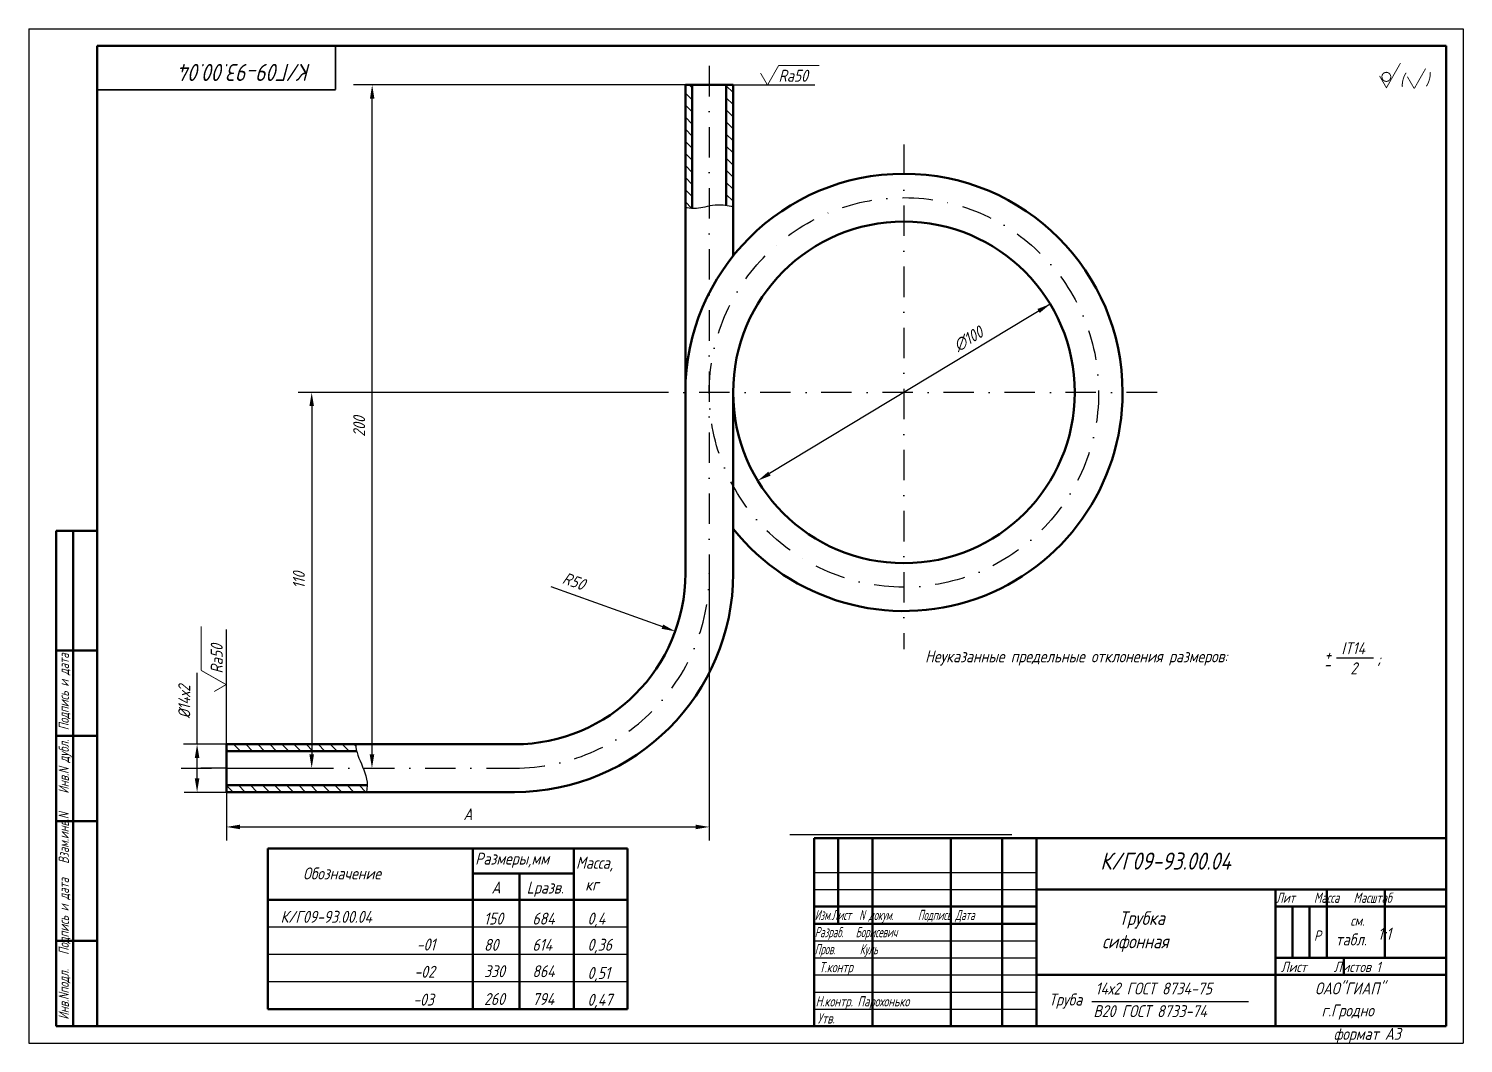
# Model space of a CAD drawing. Header units: inches. Extents: x 2365 to 4303, y 140 to 737.
# Drawn here: x 2805.9 to 3225.9, y 437.9 to 734.9 of the extents above; entities that cross this region are included whole.
import ezdxf

# ---------------------------------------------------------------- set-up
doc = ezdxf.new("R2010")
doc.units = ezdxf.units.IN
doc.header["$LTSCALE"] = 0.7
doc.header["$MEASUREMENT"] = 0
doc.linetypes.add('DASHDOT', pattern=[25.4, 12.7, -6.35, 0, -6.35])
doc.linetypes.add('HIDDEN', pattern=[9.525, 6.35, -3.175])
doc.styles.add('ROMANC', font='romanc', dxfattribs={"width": 0.8, "oblique": 15, "height": 3.5})
doc.styles.get("Standard").update_dxf_attribs({"font": 'romand.shx', "width": 0.8, "oblique": 15, "height": 3.5})
doc.dimstyles.get("Standard").update_dxf_attribs({"dimtxt": 3.5, "dimasz": 4, "dimexe": 4, "dimexo": 0, "dimgap": 2, "dimtad": 1, "dimdec": 0, "dimdsep": 46, "dimtxsty": 'Standard', "dimcen": 0.09, "dimadec": 0, "dimazin": 0, "dimtfac": 1, "dimtdec": 0, "dimtmove": 0, "dimatfit": 3, "dimfxl": 0, "dimtolj": 1, "dimtzin": 0, "dimlwd": 25, "dimlwe": 25, "dimarcsym": 0})

# ---------------------------------------------------------------- blocks, each defined once
blk = doc.blocks.new('*D134')
at = {"color": 0, "lineweight": 25}
blk.add_line((2958.77, 571.61), (2991.43, 559.86), dxfattribs=at)
blk.add_solid([(2991.66, 560.48), (2991.2, 559.23), (2995.19, 558.5)], dxfattribs=at)
at = {"layer": 'DEFPOINTS', "color": 0, "lineweight": 25}
for p in [(2948.15, 575.44), (2995.19, 558.5)]:
    blk.add_point(p, dxfattribs=at)
at = {"color": 0, "lineweight": 25, "insert": (2965.54, 573.16), "char_height": 3.5, "attachment_point": 5, "rotation": 340.2011}
blk.add_mtext('\\A1;R50', dxfattribs=at)
blk = doc.blocks.new('*D136')
at = {"color": 0, "lineweight": 25}
for p, q in [((3005.15, 575.44), (3005.15, 497.23)), ((2863.8, 511.44), (2863.8, 497.23)), ((2867.8, 501.23), (3001.15, 501.23))]:
    blk.add_line(p, q, dxfattribs=at)
for points in [[(2867.8, 501.9), (2867.8, 500.56), (2863.8, 501.23)], [(3001.15, 501.9), (3001.15, 500.56), (3005.15, 501.23)]]:
    blk.add_solid(points, dxfattribs=at)
at = {"layer": 'DEFPOINTS', "color": 0, "lineweight": 25}
for p in [(3005.15, 575.44), (2863.8, 511.44), (3005.15, 501.23)]:
    blk.add_point(p, dxfattribs=at)
at = {"color": 0, "lineweight": 25, "insert": (2934.48, 504.98), "char_height": 3.5, "attachment_point": 5}
blk.add_mtext('\\A1;А', dxfattribs=at)
blk = doc.blocks.new('*D137')
at = {"color": 0, "lineweight": 25}
for p, q in [((2989.07, 628.44), (2884.76, 628.44)), ((2888.76, 624.44), (2888.76, 522.44)), ((2863.8, 518.44), (2892.76, 518.44))]:
    blk.add_line(p, q, dxfattribs=at)
for points in [[(2888.1, 624.44), (2889.43, 624.44), (2888.76, 628.44)], [(2888.1, 522.44), (2889.43, 522.44), (2888.76, 518.44)]]:
    blk.add_solid(points, dxfattribs=at)
at = {"layer": 'DEFPOINTS', "color": 0, "lineweight": 25}
for p in [(2989.07, 628.44), (2863.8, 518.44), (2888.76, 518.44)]:
    blk.add_point(p, dxfattribs=at)
at = {"color": 0, "lineweight": 25, "insert": (2885.01, 573.44), "char_height": 3.5, "attachment_point": 5, "rotation": 90}
blk.add_mtext('\\A1;110', dxfattribs=at)

msp = doc.modelspace()

# ---------------------------------------------------------------- hatches: boundary and pattern name
at = {"lineweight": 25}
h = msp.add_hatch(dxfattribs=at)
h.set_pattern_fill('ANSI31', color=256, scale=20, angle=90, style=0)
h.set_pattern_definition([(135, (-1991.9953, -594.1265), (-1.767767, -1.767767), [])])
h.paths.add_polyline_path([(3000.15, 718.44), (2998.15, 718.44), (2998.15, 682.69, 0.005854), (2998.58, 682.6, 0.039188), (3000.15, 682.39)])
h.paths.add_polyline_path([(3012.15, 718.44), (3010.15, 718.44), (3010.15, 683.22, -0.02754), (3011.54, 682.92, -0.007414), (3012.15, 682.74)])
h = msp.add_hatch(dxfattribs=at)
h.set_pattern_fill('ANSI31', color=256, scale=20, angle=90, style=0)
h.set_pattern_definition([(135, (-1911.8108, -594.1265), (-1.767767, -1.767767), [])])
edge = h.paths.add_edge_path()
edge.add_spline(control_points=[(2901.92, 523.44), (2901.76, 524.11), (2901.67, 524.78), (2901.69, 525.44)], knot_values=[16.89827, 16.89827, 16.89827, 16.89827, 19.106376, 19.106376, 19.106376, 19.106376], degree=3, periodic=0)
edge.add_line((2901.69, 525.44), (2863.8, 525.44))
edge.add_line((2863.8, 525.44), (2863.8, 523.44))
edge.add_line((2863.8, 523.44), (2901.92, 523.44))
edge = h.paths.add_edge_path()
edge.add_spline(control_points=[(2904.76, 511.44), (2904.94, 512.11), (2905.01, 512.78), (2905.02, 513.44)], knot_values=[29.152697, 29.152697, 29.152697, 29.152697, 30.972982, 30.972982, 30.972982, 30.972982], degree=3, periodic=0)
edge.add_line((2905.02, 513.44), (2863.8, 513.44))
edge.add_line((2863.8, 513.44), (2863.8, 511.44))
edge.add_line((2863.8, 511.44), (2904.76, 511.44))

# ---------------------------------------------------------------- linework, layer by layer
for p, q in [((2805.91, 734.9), (2805.91, 437.9)), ((2805.91, 734.9), (3225.91, 734.9)), ((3225.91, 734.9), (3225.91, 437.9)), ((3012.15, 718.44), (2998.15, 718.44)), ((2998.15, 718.44), (2998.15, 682.39)), ((3012.15, 718.44), (2998.15, 718.44)), ((2998.15, 718.44), (3012.15, 718.44)), ((3012.15, 718.44), (3012.15, 710.08)), ((3012.15, 690.08), (3012.15, 668.39)), ((2805.91, 437.9), (3225.91, 437.9))]:
    msp.add_line(p, q)
at = {"lineweight": 50}
for p, q in [((2825.91, 729.9), (2825.91, 442.9)), ((2825.91, 729.9), (3220.91, 729.9)), ((3220.91, 729.9), (3220.91, 442.9)), ((2998.15, 718.44), (2998.15, 628.44)), ((2998.15, 718.44), (3012.15, 718.44)), ((3000.15, 718.44), (3000.15, 682.39)), ((3010.15, 718.44), (3010.15, 683.22)), ((3012.15, 718.44), (3012.15, 668.39)), ((2998.15, 628.44), (2998.15, 575.44)), ((3012.15, 628.44), (3012.15, 575.44)), ((2813.91, 587.9), (2813.91, 442.9)), ((2813.91, 587.9), (2825.91, 587.9)), ((2818.91, 587.9), (2818.91, 442.9)), ((2813.91, 552.9), (2825.91, 552.9)), ((2813.91, 527.9), (2825.91, 527.9)), ((2863.8, 525.44), (2916.98, 525.44)), ((2863.8, 525.44), (2948.15, 525.44)), ((2863.8, 523.44), (2901.92, 523.44)), ((2863.8, 513.44), (2905.02, 513.44)), ((2863.8, 511.44), (2920.05, 511.44)), ((2863.8, 511.44), (2948.15, 511.44)), ((2813.91, 502.9), (2825.91, 502.9)), ((3035.91, 497.9), (3035.91, 442.9)), ((3035.91, 497.9), (3220.91, 497.9)), ((3042.91, 497.9), (3042.91, 472.9)), ((3052.91, 497.9), (3052.91, 442.9)), ((3075.91, 497.9), (3075.91, 442.9)), ((3090.91, 497.9), (3090.91, 442.9)), ((3100.91, 497.9), (3100.91, 442.9)), ((2875.93, 494.93), (2875.93, 447.93)), ((2981.2, 494.93), (2875.93, 494.93)), ((2935.93, 494.93), (2935.93, 447.93)), ((2965.46, 494.93), (2965.46, 447.93)), ((2981.2, 494.93), (2981.2, 447.93)), ((2935.93, 487.63), (2965.46, 487.63)), ((2949.63, 487.63), (2949.63, 447.93)), ((2981.2, 479.93), (2875.93, 479.93)), ((3170.91, 482.9), (3170.91, 442.9)), ((3185.91, 482.9), (3185.91, 462.9)), ((3202.91, 482.9), (3202.91, 462.9)), ((3035.91, 477.9), (3100.91, 477.9)), ((3170.91, 477.9), (3220.91, 477.9)), ((3175.91, 477.9), (3175.91, 462.9)), ((3180.91, 477.9), (3180.91, 462.9)), ((3035.91, 472.9), (3100.91, 472.9)), ((2813.91, 467.9), (2825.91, 467.9)), ((3170.91, 462.9), (3220.91, 462.9)), ((3190.91, 462.9), (3190.91, 457.9)), ((2981.2, 447.93), (2875.93, 447.93)), ((2813.91, 442.9), (3220.91, 442.9))]:
    msp.add_line(p, q, dxfattribs=at)
at = {"linetype": 'DASHDOT'}
for p, q in [((3005.15, 723.98), (3005.15, 575.44)), ((3062.15, 701), (3062.15, 553.29)), ((2850.5, 518.44), (2948.15, 518.44))]:
    msp.add_line(p, q, dxfattribs=at)
at = {"lineweight": 25}
for p, q in [((2998.15, 718.44), (2900.99, 718.44)), ((3012.15, 718.44), (3036.04, 718.44)), ((2906.41, 714.44), (2906.41, 522.44)), ((3104.94, 654.29), (3022.78, 604.65)), ((2863.8, 525.44), (2863.8, 558.98)), ((3188.78, 550.77), (3199.61, 550.77)), ((2855.21, 525.44), (2855.21, 546.33)), ((2863.8, 525.44), (2851.21, 525.44)), ((2855.21, 515.44), (2855.21, 521.44)), ((2863.8, 518.44), (2856.27, 518.44)), ((2851.44, 511.44), (2863.8, 511.44)), ((3028.72, 498.98), (3093.72, 498.98)), ((3035.91, 487.9), (3100.91, 487.9)), ((3035.91, 482.9), (3100.91, 482.9)), ((2981.2, 471.93), (2875.93, 471.93)), ((3035.91, 467.9), (3100.91, 467.9)), ((2981.2, 463.93), (2875.93, 463.93)), ((3035.91, 462.9), (3100.91, 462.9)), ((3035.91, 457.9), (3100.91, 457.9)), ((2981.2, 455.93), (2875.93, 455.93)), ((3035.91, 452.9), (3100.91, 452.9)), ((3117.16, 450.16), (3163, 450.16)), ((3035.91, 447.9), (3100.91, 447.9))]:
    msp.add_line(p, q, dxfattribs=at)
at = {"linetype": 'HIDDEN', "lineweight": 25}
for p, q in [((2998.15, 709.94), (2998.15, 690.17)), ((3012.15, 710.16), (3012.15, 689.59))]:
    msp.add_line(p, q, dxfattribs=at)
at = {"color": 0, "linetype": 'DASHDOT'}
msp.add_line((3136.24, 628.44), (2989.07, 628.44), dxfattribs=at)
at = {"linetype": 'Continuous', "lineweight": 50}
msp.add_line((2863.8, 525.44), (2863.8, 511.44), dxfattribs=at)
at = {"color": 1, "lineweight": 50}
for p, q in [((3100.91, 482.9), (3220.91, 482.9)), ((3100.91, 457.9), (3220.91, 457.9))]:
    msp.add_line(p, q, dxfattribs=at)
for points, const_width in [([(2895.76, 717.01), (2895.76, 730.01)], 0.5), ([(3022.21, 718.39), (3025.47, 724.14)], 0.25), ([(3025.47, 724.14), (3037.4, 724.14)], 0.3), ([(3203.35, 717.5), (3207.52, 724.84)], 0.25), ([(3211.55, 717.37), (3214.89, 723.25)], 0.25), ([(3020.17, 721.89), (3022.21, 718.39)], 0.25), ([(3201.4, 721.06), (3203.43, 717.56)], 0.25), ([(3209.52, 720.87), (3211.55, 717.37)], 0.25), ([(2825.76, 717.01), (2895.76, 717.01)], 0.5), ([(2856.37, 547.07), (2856.37, 559.94)], 0.3), ([(2863.71, 542.9), (2856.37, 547.07)], 0.25), ([(2860.21, 540.87), (2863.71, 542.9)], 0.25)]:
    msp.add_lwpolyline(points, dxfattribs=dict(const_width=const_width))
at = {"const_width": 0.3}
for points in [[(3204.65, 720.81, 1.02775), (3202.09, 720.81, 1.02775)], [(3204.66, 720.79, -1.02775), (3202.1, 720.79, -1.02775)]]:
    msp.add_lwpolyline(points, format="xyb", dxfattribs=at)
msp.add_lwpolyline([(2998.15, 682.69, 0.005854), (2998.58, 682.6, 0.069654), (3001.38, 682.4, 0.045006), (3003.91, 682.8, -0.037919), (3006.9, 683.31, -0.090658), (3011.54, 682.92, -0.007414), (3012.15, 682.74)], format="xyb")
at = {"linetype": 'DASHDOT'}
msp.add_circle((3062.15, 628.44), 57, dxfattribs=at)
at = {"lineweight": 50}
for centre, radius, start, end in [((3062.15, 628.44), 64, 0, 180), ((3062.15, 628.44), 50, 0, 180), ((3062.15, 628.44), 50, 180, 0), ((3062.15, 628.44), 64, 218.6248, 0), ((2948.15, 575.44), 50, 270, 0), ((2948.15, 575.44), 64, 270, 0)]:
    msp.add_arc(centre, radius, start, end, dxfattribs=at)
at = {"linetype": 'DASHDOT', "lineweight": 25}
msp.add_arc((2948.15, 575.44), 57, 270, 0, dxfattribs=at)
at = {"lineweight": 25}
msp.add_open_spline([(2901.69, 525.44), (2901.52, 521.25), (2906.14, 516.68), (2904.76, 511.44)], degree=3, dxfattribs=at)
for points in [[(2905.81, 714.42), (2907.14, 714.42), (2906.47, 718.42)], [(3022.43, 605.22), (3023.12, 604.08), (3019.35, 602.58)], [(2854.54, 521.44), (2855.88, 521.44), (2855.21, 525.44)], [(2905.74, 522.44), (2907.08, 522.44), (2906.41, 518.44)], [(2854.54, 515.44), (2855.88, 515.44), (2855.21, 511.44)]]:
    msp.add_solid(points, dxfattribs=at)
at = {"color": 0, "linetype": 'ByBlock'}
msp.add_solid([(3101.89, 651.69), (3101.22, 652.85), (3105.01, 654.29)], dxfattribs=at)
at = {"layer": 'DEFPOINTS', "color": 0, "linetype": 'ByBlock'}
for p in [(3036.03, 718.01), (2864.09, 556.72)]:
    msp.add_point(p, dxfattribs=at)

# ---------------------------------------------------------------- texts
at = {"style": 'ROMANC', "oblique": 15, "width": 0.8}
for s, p in [('(', (3207.37, 718.2)), (')', (3214.86, 718.33))]:
    msp.add_text(s, height=3.5, dxfattribs=at).set_placement(p)
at = {"lineweight": 35, "insert": (2888.64, 719.59), "char_height": 5, "width": 116.2188, "attachment_point": 1, "rotation": 180}
msp.add_mtext('К/Г09-93.00.04 ', dxfattribs=at)
at = {"lineweight": 25, "attachment_point": 1}
for s, insert, char_height, width in [('Ra50', (3025.45, 722.88), 3.5, 29.1251), ('IT14', (3190.23, 555.29), 3.5, 19.7907), (' Неуказанные предельные отклонения размеров:  ', (3066.49, 552.91), 3.5, 158.004), ('+', (3185.28, 553.47), 3.5, 4.3989), (';', (3200.67, 552.14), 3.5, 9.0235), ('-', (3185.05, 550.54), 3.5, 6.6548), ('2', (3192.84, 549.42), 3.5, 17.1446), ('Размеры,мм', (2936.62, 493.7), 3.5, 29.284), ('Масса,', (2966.14, 492.5), 3.5, 17.2362), ('Обозначение', (2886.22, 489.37), 3.5, 58.6773), ('A', (2941.4, 485.24), 3.5, 17.2362), ('Lразв.', (2951.71, 485.22), 3.5, 12.8565), ('кг', (2968.84, 486.11), 3.5, 13.5412), ('{\\W0.7;Лит    Масса   Масштаб}', (3171.11, 482.01), 3, 48.3624), (' К/Г09-93.00.04', (2877.79, 476.67), 3.5, 78.6431), ('150', (2939.21, 476.15), 3.5, 9.7097), ('684', (2953.37, 476.15), 3.5, 9.7097), ('0,4', (2969.5, 476.15), 3.5, 9.7097), ('{\\W0.6; Изм.Лист  N докум.      Подпись Дата\\P Разраб.   Борисевич\\P Пров.      Куль}', (3034.83, 476.95), 3, 75.9719), ('Р', (3182.19, 470.93), 3, 4.7355), ('см.', (3192.82, 475.29), 3, 4.7355), ('      1:1', (3189.76, 471.73), 3.5, 30.5998), (' -01', (2917.64, 468.55), 3.5, 78.6431), ('80', (2939.21, 468.47), 3.5, 9.7097), ('614', (2953.37, 468.47), 3.5, 9.7097), ('0,36', (2969.5, 468.5), 3.5, 9.7097), ('табл.', (3188.54, 470.04), 3.5, 13.8568), (' -02', (2916.96, 460.59), 3.5, 78.6431), ('330', (2939.21, 460.75), 3.5, 9.7097), ('864', (2953.37, 460.75), 3.5, 9.7097), ('0,51', (2969.5, 460.23), 3.5, 9.7097), ('{\\W0.7;Т.контр}', (3037.34, 461.69), 3, 65.7648), ('Лист     Листов 1', (3172.52, 461.76), 3, 49.4707), ('14х2 ГОСТ 8734-75', (3118.21, 455.68), 3.5, 47.7798), (' -03', (2916.62, 452.43), 3.5, 78.6431), ('260', (2939.21, 452.61), 3.5, 9.7097), ('794', (2953.37, 452.61), 3.5, 9.7097), ('0,47', (2969.5, 452.39), 3.5, 9.7097), ('{\\W0.7; Н.контр. Парохонько}', (3034.89, 451.68), 3, 40.546), ('Труба', (3104.59, 452.46), 3.5, 49.1411), ('{\\W0.7;Утв.     }', (3036.83, 446.69), 3, 39.2217), ('В20 ГОСТ 8733-74', (3117.61, 449.06), 3.5, 48.5334), ('г.Гродно', (3184.41, 449.27), 3.5, 35.0627), ('формат А3', (3187.93, 442.41), 3.5, 32.7454)]:
    msp.add_mtext(s, dxfattribs=dict(at, insert=insert, char_height=char_height, width=width))
at = {"lineweight": 25, "char_height": 3.5, "attachment_point": 5}
for s, insert, rotation in [('\\A1;∅100', (3081, 644.08), 31.1403), ('\\A1;200', (2902.66, 618.44), 90), ('\\A1;%%C14х2', (2851.46, 537.88), 90)]:
    msp.add_mtext(s, dxfattribs=dict(at, insert=insert, rotation=rotation))
at = {"lineweight": 25, "attachment_point": 1, "rotation": 90}
for s, insert, char_height, width in [('Ra50', (2859.21, 546.15), 3.5, 29.1251), ('{\\W0.7; Инв.Nподл.   Подпись и дата   Взам.инв.N    Инв.N дубл.  Подпись и дата}', (2814.67, 443.42), 3, 144.2887)]:
    msp.add_mtext(s, dxfattribs=dict(at, insert=insert, char_height=char_height, width=width))
at = {"lineweight": 35, "attachment_point": 1}
for s, insert, char_height, width in [('К/Г09-93.00.04', (3119.64, 493.74), 5, 116.2188), ('ОАО"ГИАП"', (3182.49, 455.72), 3.5, 36.171)]:
    msp.add_mtext(s, dxfattribs=dict(at, insert=insert, char_height=char_height, width=width))
at = {"lineweight": 30, "char_height": 4, "width": 61.9449, "attachment_point": 1}
for s, insert in [('Трубка ', (3125.1, 476.55)), ('сифонная', (3120.18, 469.71))]:
    msp.add_mtext(s, dxfattribs=dict(at, insert=insert))

# ---------------------------------------------------------------- dimensions: what is measured, and where the dimension line sits
at = {"lineweight": 25}
dim = msp.add_linear_dim(base=(2888.76, 518.44), p1=(2989.07, 628.44), p2=(2863.8, 518.44), angle=90, dimstyle='Standard', dxfattribs=at)
dim.commit()
dim.dimension.update_dxf_attribs({"geometry": '*D137', "text_midpoint": (2885.01, 573.44)})
dim = msp.add_linear_dim(base=(3005.15, 501.23), p1=(2863.8, 511.44), p2=(3005.15, 575.44), text='А', dimstyle='Standard', dxfattribs=at)
dim.commit()
dim.dimension.update_dxf_attribs({"geometry": '*D136', "text_midpoint": (2934.48, 504.98)})
dim = msp.add_radius_dim(center=(2948.15, 575.44), mpoint=(2995.19, 558.5), dimstyle='Standard', dxfattribs=at)
dim.commit()
dim.dimension.update_dxf_attribs({"geometry": '*D134', "text_midpoint": (2964.27, 569.63), "dimtype": 164})

doc.saveas('drawing.dxf')
